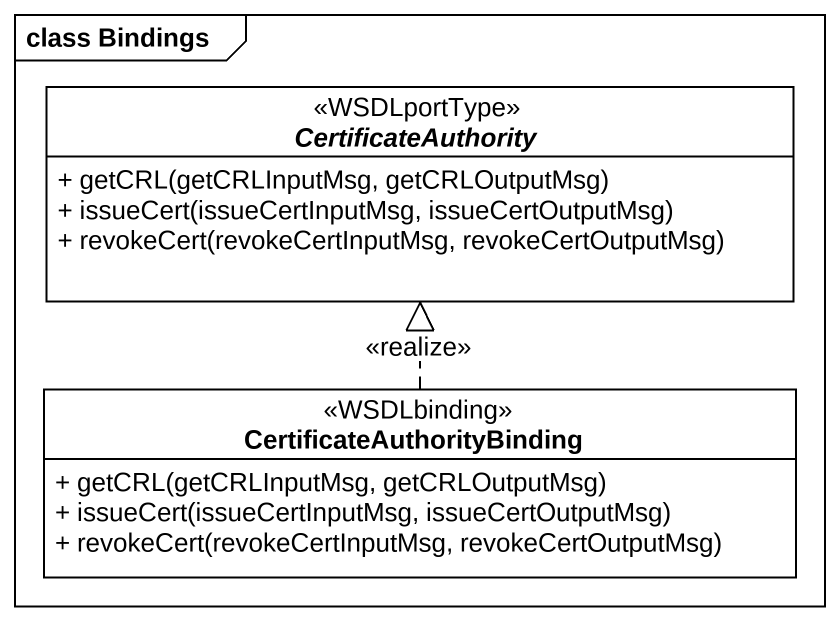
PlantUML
@startuml
mainframe class Bindings
hide circle
hide empty members
skinparam classAttributeIconSize 0
interface CertificateAuthority <<WSDLportType>> {
  + getCRL(getCRLInputMsg, getCRLOutputMsg)
  + issueCert(issueCertInputMsg, issueCertOutputMsg)
  + revokeCert(revokeCertInputMsg, revokeCertOutputMsg)
}
class CertificateAuthorityBinding <<WSDLbinding>> {
  + getCRL(getCRLInputMsg, getCRLOutputMsg)
  + issueCert(issueCertInputMsg, issueCertOutputMsg)
  + revokeCert(revokeCertInputMsg, revokeCertOutputMsg)
}
CertificateAuthorityBinding .up.|> CertificateAuthority : <<realize>>
@enduml
